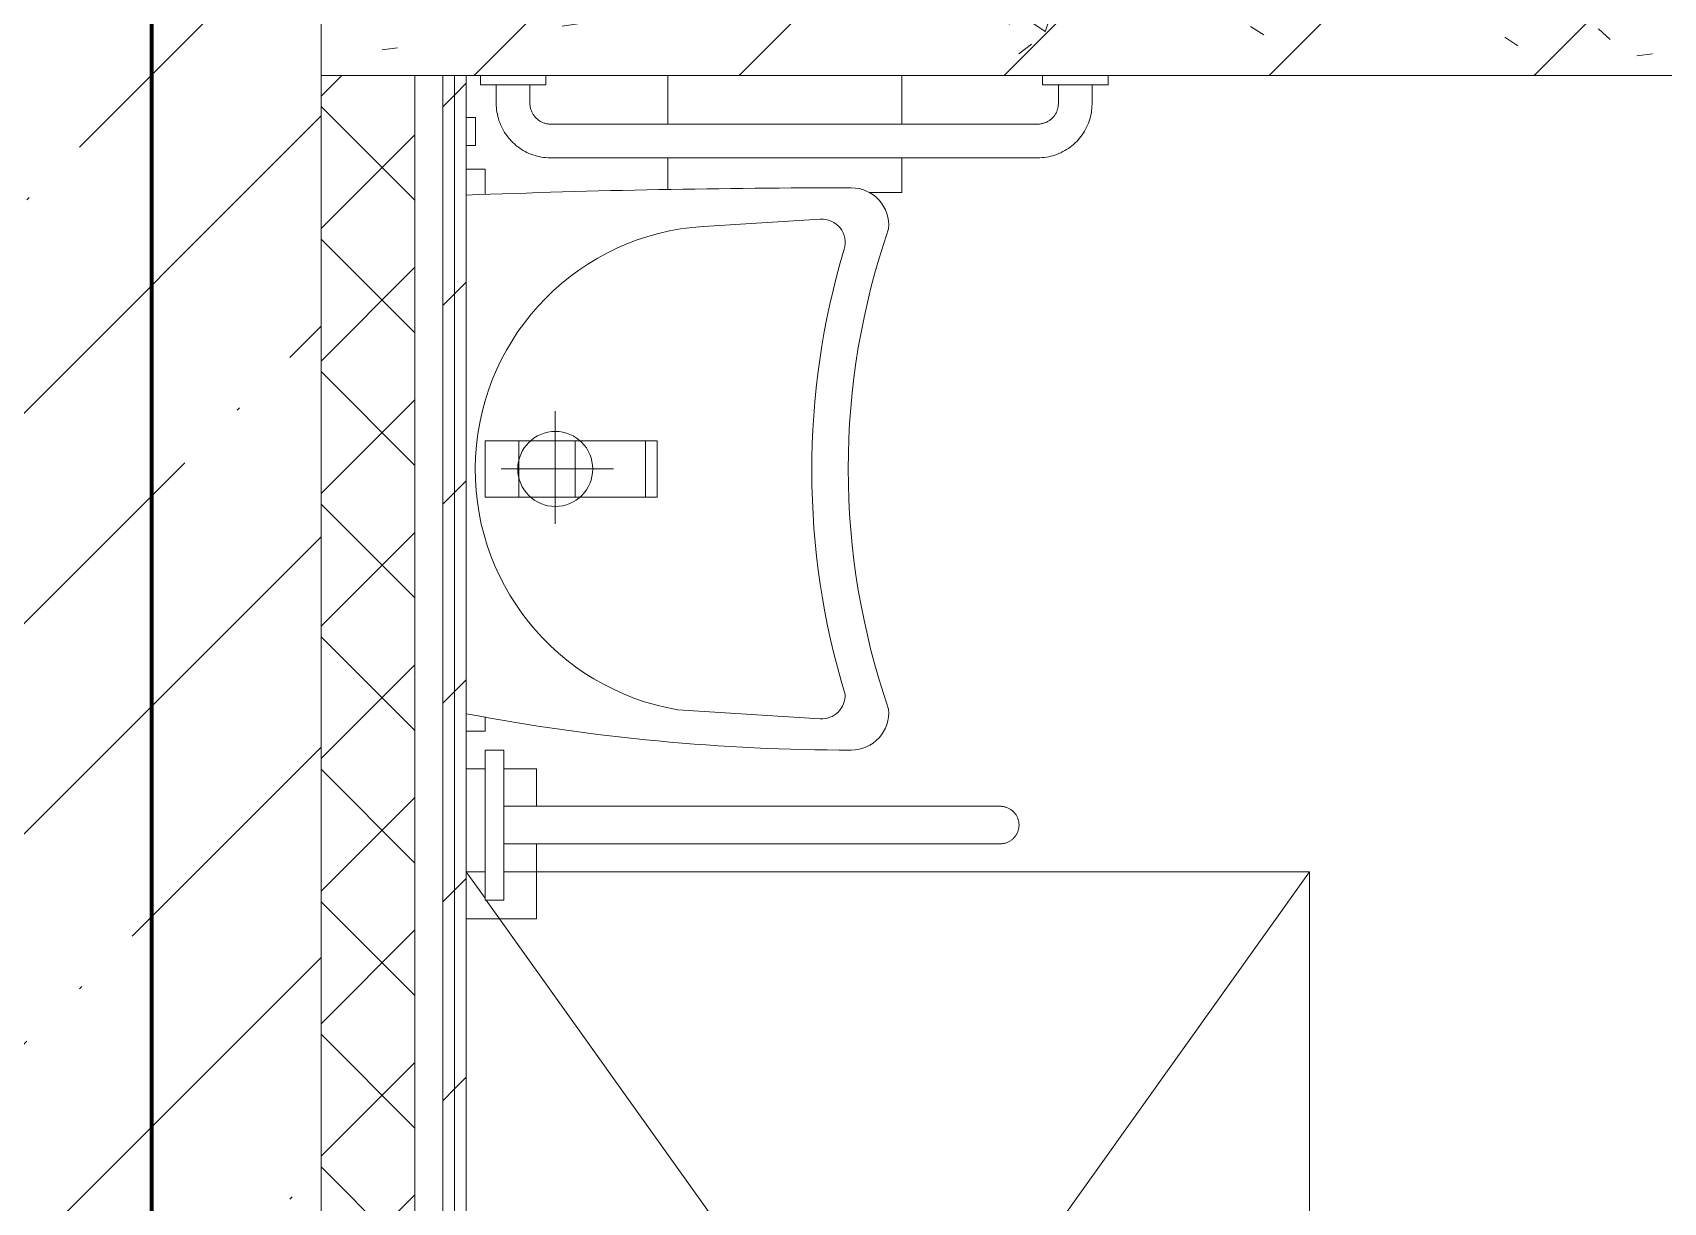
# Model space of a CAD drawing. Header units: millimetres. Extents: x -515342 to 330399, y -224905 to 507333.
# Drawn here: x -318679 to -316938, y 133861 to 135109 of the extents above; entities that cross this region are included whole.
import ezdxf

# ---------------------------------------------------------------- set-up
doc = ezdxf.new("R2010")
doc.units = ezdxf.units.MM
for name, color, linetype, lineweight in [('Оборудование', 7, 'Continuous', 0), ('Ответы', 4, 'Continuous', 0), ('Сантехника', 7, 'Continuous', 0), ('Стены внутренние', 7, 'Continuous', 0), ('Стены наружные', 7, 'Continuous', 0), ('Стены несущие', 7, 'Continuous', 0), ('Стены отделка', 7, 'Continuous', 0), ('Стены перегородки', 7, 'Continuous', 0), ('Стены штриховка', 7, 'Continuous', 0)]:
    doc.layers.add(name, color=color, linetype=linetype, lineweight=lineweight)
pattern_1 = [(45, (-374025.76, 123368.6), (-106.066, 106.066), [])]

# ---------------------------------------------------------------- blocks, each defined once
blk = doc.blocks.new('Опорный поручень - Опорный поручень для раковины-V17-О_АР_П_2__3_400_План 2 этажа')
at = {"layer": 'Оборудование'}
for p, q in [((55830, 10815), (55830, 10975)), ((55850, 10975), (55830, 10975)), ((55850, 10975), (55850, 10815)), ((56290, 10915), (55850, 10915)), ((55850, 10875), (56290, 10875)), ((55830, 10815), (55850, 10815))]:
    blk.add_line(p, q, dxfattribs=at)
at = {"layer": 'Оборудование', "flags": 128}
for points in [[(56290, 10915), (56293.6, 10915), (56297.2, 10915), (56300.8, 10915), (56304.3, 10915), (56307.9, 10915), (56311.4, 10915), (56314.9, 10915), (56318.3, 10915), (56321.7, 10915), (56325, 10915), (56328.3, 10915), (56331.6, 10915), (56334.7, 10915), (56337.8, 10915), (56340.8, 10915), (56343.7, 10915), (56346.6, 10915), (56349.3, 10915), (56352, 10915), (56354.6, 10915), (56357, 10915), (56359.4, 10915), (56361.6, 10915), (56363.7, 10915), (56365.7, 10915), (56367.6, 10915), (56369.4, 10915), (56371, 10915), (56372.5, 10915), (56373.9, 10915), (56375.1, 10915), (56376.2, 10915), (56377.2, 10915), (56378, 10915), (56378.7, 10915), (56379.2, 10915), (56379.6, 10915), (56379.9, 10915), (56380, 10915), (56380, 10915)], [(56380, 10915), (56379.9, 10915), (56379.7, 10915), (56379.4, 10915), (56378.9, 10915), (56378.2, 10915), (56377.4, 10915), (56376.5, 10915), (56375.4, 10915), (56374.2, 10915), (56372.9, 10915), (56371.4, 10915), (56369.8, 10915), (56368.1, 10915), (56366.3, 10915), (56364.3, 10915), (56362.2, 10915), (56360, 10915), (56357.7, 10915), (56355.2, 10915), (56352.7, 10915), (56350.1, 10915), (56347.3, 10915), (56344.5, 10915), (56341.6, 10915), (56338.6, 10915), (56335.6, 10915), (56332.4, 10915), (56329.2, 10915), (56325.9, 10915), (56322.6, 10915), (56319.2, 10915), (56315.8, 10915), (56312.3, 10915), (56308.8, 10915), (56305.3, 10915), (56301.7, 10915), (56298.2, 10915), (56294.6, 10915), (56291, 10915), (56290, 10915)], [(56380, 10915), (56380.8, 10915), (56381.6, 10914.9), (56382.4, 10914.9), (56383.2, 10914.7), (56384, 10914.6), (56384.8, 10914.4), (56385.5, 10914.2), (56386.3, 10914), (56387, 10913.7), (56387.8, 10913.4), (56388.5, 10913.1), (56389.2, 10912.7), (56389.9, 10912.4), (56390.6, 10911.9), (56391.3, 10911.5), (56391.9, 10911), (56392.6, 10910.6), (56393.2, 10910), (56393.8, 10909.5), (56394.3, 10908.9), (56394.9, 10908.3), (56395.4, 10907.7), (56395.9, 10907.1), (56396.4, 10906.5), (56396.8, 10905.8), (56397.2, 10905.1), (56397.6, 10904.4), (56398, 10903.7), (56398.3, 10903), (56398.6, 10902.2), (56398.9, 10901.5), (56399.2, 10900.7), (56399.4, 10900), (56399.6, 10899.2), (56399.7, 10898.4), (56399.8, 10897.6), (56399.9, 10896.8), (56400, 10896), (56400, 10895.2), (56400, 10895)], [(56400, 10895), (56400, 10894.2), (56399.9, 10893.4), (56399.9, 10892.6), (56399.7, 10891.8), (56399.6, 10891), (56399.4, 10890.2), (56399.2, 10889.5), (56399, 10888.7), (56398.7, 10888), (56398.4, 10887.2), (56398.1, 10886.5), (56397.7, 10885.8), (56397.4, 10885.1), (56396.9, 10884.4), (56396.5, 10883.7), (56396, 10883.1), (56395.6, 10882.4), (56395, 10881.8), (56394.5, 10881.2), (56393.9, 10880.7), (56393.3, 10880.1), (56392.7, 10879.6), (56392.1, 10879.1), (56391.5, 10878.6), (56390.8, 10878.2), (56390.1, 10877.8), (56389.4, 10877.4), (56388.7, 10877), (56388, 10876.7), (56387.2, 10876.4), (56386.5, 10876.1), (56385.7, 10875.8), (56385, 10875.6), (56384.2, 10875.4), (56383.4, 10875.3), (56382.6, 10875.2), (56381.8, 10875.1), (56381, 10875), (56380.2, 10875), (56380, 10875)], [(56290, 10875), (56293.6, 10875), (56297.2, 10875), (56300.8, 10875), (56304.3, 10875), (56307.9, 10875), (56311.4, 10875), (56314.9, 10875), (56318.3, 10875), (56321.7, 10875), (56325, 10875), (56328.3, 10875), (56331.6, 10875), (56334.7, 10875), (56337.8, 10875), (56340.8, 10875), (56343.7, 10875), (56346.6, 10875), (56349.3, 10875), (56352, 10875), (56354.6, 10875), (56357, 10875), (56359.4, 10875), (56361.6, 10875), (56363.7, 10875), (56365.7, 10875), (56367.6, 10875), (56369.4, 10875), (56371, 10875), (56372.5, 10875), (56373.9, 10875), (56375.1, 10875), (56376.2, 10875), (56377.2, 10875), (56378, 10875), (56378.7, 10875), (56379.2, 10875), (56379.6, 10875), (56379.9, 10875), (56380, 10875), (56380, 10875)], [(56380, 10875), (56379.9, 10875), (56379.7, 10875), (56379.4, 10875), (56378.9, 10875), (56378.2, 10875), (56377.4, 10875), (56376.5, 10875), (56375.4, 10875), (56374.2, 10875), (56372.9, 10875), (56371.4, 10875), (56369.8, 10875), (56368.1, 10875), (56366.3, 10875), (56364.3, 10875), (56362.2, 10875), (56360, 10875), (56357.7, 10875), (56355.2, 10875), (56352.7, 10875), (56350.1, 10875), (56347.3, 10875), (56344.5, 10875), (56341.6, 10875), (56338.6, 10875), (56335.6, 10875), (56332.4, 10875), (56329.2, 10875), (56325.9, 10875), (56322.6, 10875), (56319.2, 10875), (56315.8, 10875), (56312.3, 10875), (56308.8, 10875), (56305.3, 10875), (56301.7, 10875), (56298.2, 10875), (56294.6, 10875), (56291, 10875), (56290, 10875)]]:
    blk.add_lwpolyline(points, dxfattribs=at)
blk = doc.blocks.new('2D_Трап_1200хх900 - АР_Сантехнические приборы_Трап-10140339-О_АР_П_2__3_400_План 2 этажа')
at = {"layer": 'Сантехника'}
for p, q in [((-75, 75), (-600, 450)), ((572, 430), (600, 450)), ((600, 450), (600, 430)), ((75, 75), (570, 428.6)), ((600, 410), (600, -450)), ((-75, 75), (75, 75)), ((-75, -75), (-75, 75)), ((75, 75), (75, -75)), ((-75, -75), (-544, -410)), ((75, -75), (-75, -75)), ((75, -75), (600, -450)), ((600, -450), (218.5, -450))]:
    blk.add_line(p, q, dxfattribs=at)
blk = doc.blocks.new('Раковина для МГН 600х450 - Раковина для МГН 600х450-10140932-О_АР_П_2__3_400_План 2 этажа')
at = {"layer": 'Сантехника'}
for p, q in [((-258.8, 253.2), (-266.6, 377.9)), ((266.6, 377.9), (257, 225.9)), ((-30, 191.2), (-30, 203.7)), ((30, 203.7), (-30, 203.7)), ((30, 203.7), (30, 191.2)), ((-30, 116.2), (-30, 191.2)), ((30, 191.2), (-30, 191.2)), ((30, 191.2), (30, 116.2)), ((0, 37.3), (0, 157.3)), ((-30, 56.2), (-30, 116.2)), ((30, 116.2), (-30, 116.2)), ((30, 116.2), (30, 56.2)), ((-61.5, 95), (58.5, 95)), ((-30, 20), (-30, 56.2)), ((30, 56.2), (-30, 56.2)), ((30, 56.2), (30, 20)), ((30, 20), (-30, 20))]:
    blk.add_line(p, q, dxfattribs=at)
blk.add_circle((0, 95), 40, dxfattribs=at)
for centre, radius, start, end in [((-260, 411), 40, 84.6341, 180), ((0, 1190.1), 782.4, 250.8821, 289.1179), ((260, 411), 40, 360, 95.3659), ((10581.6, 411), 10881.6, 180, 182.16475), ((-241.6, 379.4), 25, 73.3148, 183.5941), ((1.4, 1190.1), 821.3, 253.3148, 286.9337), ((241.6, 379.4), 25, 356.4059, 92.4122), ((-1895.6, 411), 2195.6, 349.2104, 360), ((0.7, 269.5), 260, 183.5941, 350.3344)]:
    blk.add_arc(centre, radius, start, end, dxfattribs=at)
blk = doc.blocks.new('МГН_Санузел_Поручень горизонтальный - АР_Сантехнические приборы_МГН_Поручень горизонтальный-3156318-О_АР_П_2__3_400_План 2 этажа')
at = {"layer": 'Сантехника'}
for p, q in [((-595.8, 88), (-1115.8, 88)), ((-1115.8, 52), (-595.8, 52)), ((-1173.8, 30), (-1173.8, 10)), ((-1137.8, 10), (-1137.8, 30)), ((-573.8, 30), (-573.8, 10)), ((-537.8, 10), (-537.8, 30)), ((-1190.8, 10), (-1190.8, 0)), ((-1190.8, 10), (-1155.8, 10)), ((-1155.8, 10), (-1120.8, 10)), ((-1120.8, 0), (-1120.8, 10)), ((-590.8, 10), (-590.8, 0)), ((-590.8, 10), (-555.8, 10)), ((-555.8, 10), (-520.8, 10)), ((-520.8, 0), (-520.8, 10))]:
    blk.add_line(p, q, dxfattribs=at)
at = {"layer": 'Сантехника', "flags": 128}
for points in [[(-1115.8, 88), (-1118.1, 88), (-1120.4, 87.8), (-1122.7, 87.6), (-1125, 87.3), (-1127.3, 86.8), (-1129.6, 86.3), (-1131.8, 85.7), (-1134, 85.1), (-1136.2, 84.3), (-1138.4, 83.4), (-1140.5, 82.5), (-1142.6, 81.4), (-1144.6, 80.3), (-1146.6, 79.1), (-1148.5, 77.9), (-1150.4, 76.5), (-1152.3, 75.1), (-1154, 73.6), (-1155.8, 72), (-1157.4, 70.4), (-1159, 68.7), (-1160.5, 67), (-1161.9, 65.1), (-1163.3, 63.3), (-1164.6, 61.3), (-1165.8, 59.4), (-1166.9, 57.3), (-1168, 55.3), (-1169, 53.2), (-1169.9, 51), (-1170.7, 48.8), (-1171.4, 46.6), (-1172, 44.4), (-1172.5, 42.1), (-1173, 39.9), (-1173.3, 37.6), (-1173.6, 35.3), (-1173.7, 32.9), (-1173.8, 30.6), (-1173.8, 30)], [(-537.8, 30), (-537.8, 32.3), (-538, 34.6), (-538.2, 36.9), (-538.5, 39.2), (-539, 41.5), (-539.5, 43.8), (-540.1, 46), (-540.7, 48.2), (-541.5, 50.4), (-542.4, 52.6), (-543.3, 54.7), (-544.3, 56.8), (-545.5, 58.8), (-546.7, 60.8), (-547.9, 62.7), (-549.3, 64.6), (-550.7, 66.5), (-552.2, 68.2), (-553.8, 70), (-555.4, 71.6), (-557.1, 73.2), (-558.8, 74.7), (-560.7, 76.1), (-562.5, 77.5), (-564.5, 78.8), (-566.4, 80), (-568.5, 81.2), (-570.5, 82.2), (-572.6, 83.2), (-574.8, 84.1), (-577, 84.9), (-579.2, 85.6), (-581.4, 86.2), (-583.7, 86.7), (-585.9, 87.2), (-588.2, 87.5), (-590.5, 87.8), (-592.9, 87.9), (-595.2, 88), (-595.8, 88)], [(-1137.8, 30), (-1137.8, 30.9), (-1137.7, 31.8), (-1137.6, 32.6), (-1137.5, 33.5), (-1137.4, 34.4), (-1137.2, 35.2), (-1136.9, 36.1), (-1136.7, 36.9), (-1136.4, 37.8), (-1136.1, 38.6), (-1135.7, 39.4), (-1135.3, 40.2), (-1134.9, 40.9), (-1134.4, 41.7), (-1134, 42.4), (-1133.4, 43.1), (-1132.9, 43.8), (-1132.3, 44.5), (-1131.7, 45.2), (-1131.1, 45.8), (-1130.5, 46.4), (-1129.8, 47), (-1129.1, 47.5), (-1128.4, 48), (-1127.7, 48.5), (-1126.9, 49), (-1126.2, 49.4), (-1125.4, 49.8), (-1124.6, 50.2), (-1123.8, 50.5), (-1122.9, 50.8), (-1122.1, 51.1), (-1121.3, 51.3), (-1120.4, 51.5), (-1119.5, 51.7), (-1118.7, 51.8), (-1117.8, 51.9), (-1116.9, 52), (-1116, 52), (-1115.8, 52)], [(-595.8, 52), (-594.9, 52), (-594, 51.9), (-593.2, 51.8), (-592.3, 51.7), (-591.4, 51.6), (-590.6, 51.4), (-589.7, 51.1), (-588.9, 50.9), (-588, 50.6), (-587.2, 50.3), (-586.4, 49.9), (-585.6, 49.5), (-584.9, 49.1), (-584.1, 48.6), (-583.4, 48.2), (-582.7, 47.6), (-582, 47.1), (-581.3, 46.5), (-580.6, 45.9), (-580, 45.3), (-579.4, 44.7), (-578.8, 44), (-578.3, 43.3), (-577.8, 42.6), (-577.3, 41.9), (-576.8, 41.1), (-576.4, 40.4), (-576, 39.6), (-575.6, 38.8), (-575.3, 38), (-575, 37.1), (-574.7, 36.3), (-574.5, 35.5), (-574.3, 34.6), (-574.1, 33.7), (-574, 32.9), (-573.9, 32), (-573.8, 31.1), (-573.8, 30.2), (-573.8, 30)]]:
    blk.add_lwpolyline(points, dxfattribs=at)
blk = doc.blocks.new('2D_МГН_Санузел_Аксессуары - АР_Сантехнические приборы_Зеркало поворотное-10688763-О_АР_П_2__3_400_План 2 этажа')
at = {"layer": 'Сантехника'}
for p, q in [((-409.1, 27.5), (-409.1, 47.5)), ((-409.1, 47.5), (-381.9, 47.5)), ((175.3, 47.5), (190.9, 47.5)), ((190.9, 47.5), (190.9, 27.5))]:
    blk.add_line(p, q, dxfattribs=at)
blk = doc.blocks.new('2D_МГН_Санузел_Аксессуары - АР_Сантехнические приборы_Бесконтактная сушилка для рук-V134-О_АР_П_2__3_400_План 2 этажа')
at = {"layer": 'Сантехника'}
for p, q in [((-234.1, 200), (-234.1, 162.8)), ((-199.2, 200), (-234.1, 200)), ((15.9, 163), (15.9, 196.9)), ((-234.1, 127), (-234.1, 75)), ((15.9, 75), (15.9, 127.1))]:
    blk.add_line(p, q, dxfattribs=at)
blk = doc.blocks.new('2D_МГН_Санузел_Аксессуары - АР_Сантехнические приборы_Бесконтактный сенсорный дозатор для мыла-10688764-О_АР_П_2__3_400_План 2 этажа')
at = {"layer": 'Сантехника'}
for p, q in [((-189.1, 67.5), (-189.1, 102.5)), ((-189.1, 102.5), (-149, 102.5)), ((-109.1, 102.5), (-29.1, 102.5)), ((-29.1, 102.5), (-29.1, 27.5)), ((-189.1, 27.5), (-189.1, 47.5))]:
    blk.add_line(p, q, dxfattribs=at)
blk = doc.blocks.new('2D_МГН_Санузел_Аксессуары - АР_Сантехнические приборы_Комплект 3-10688762-О_АР_П_2__3_400_План 2 этажа')
at = {"layer": 'Сантехника'}
for p, q in [((-124.1, 27.5), (-124.1, 37.5)), ((-124.1, 37.5), (-94.1, 37.5)), ((-94.1, 37.5), (-94.1, 27.5))]:
    blk.add_line(p, q, dxfattribs=at)

msp = doc.modelspace()

# ---------------------------------------------------------------- hatches: boundary and pattern name
at = {"layer": 'Стены внутренние'}
h = msp.add_hatch(dxfattribs=at)
h.set_pattern_fill('FP_1', color=256, style=0, pattern_type=2)
h.set_pattern_definition([(45, (-374025.76, 123368.6), (-224.5064, 224.5064), []), (45, (-373801.25, 123368.6), (-224.5064, 224.5064), [396.875, -79.375, 3.353, -76.022])])
h.paths.add_polyline_path([(-318489.2098, 132373.6058), (-318370.759, 132373.6058), (-318370.759, 136378.6058), (-318760.759, 136378.6058), (-318760.759, 132373.6058)])
h = msp.add_hatch(dxfattribs=at)
h.set_pattern_fill('FP_2', color=256, style=0, pattern_type=2)
h.set_pattern_definition([(45, (-374025.76, 123368.6), (-141.42136, 141.42136), [])])
h.paths.add_polyline_path([(-318162.0485, 135063.6058), (-315465.759, 135063.6058), (-315465.759, 135213.6058), (-318370.759, 135213.6058), (-318370.759, 135063.6058), (-318215.759, 135063.6058)])
h = msp.add_hatch(dxfattribs=at)
h.set_pattern_fill('FP_3', color=256, style=0, pattern_type=2)
h.set_pattern_definition([(50, (-374025.76, 123368.6), (364.368, -31.8783), [38.1, -419.1]), (355, (-374025.76, 123368.6), (-70.4859, 382.1133), [30.48, -335.28]), (100.451, (-373995.4, 123365.95), (293.885, 350.2334), [32.38, -356.18]), (46.184, (-374025.76, 123470.2), (542.1585, -84.0858), [57.15, -628.65]), (96.636, (-373980.6, 123463.2), (474.805, 494.8554), [48.57, -534.27]), (351.184, (-374025.76, 123470.2), (474.81, 494.85), [45.72, -502.92]), (21, (-373974.96, 123444.8), (303.2285, -204.5305), [38.1, -419.1]), (326, (-373974.96, 123444.8), (123.604, 368.376), [30.48, -335.28]), (71.451, (-373949.7, 123427.76), (426.8341, 163.8427), [32.38, -356.18]), (37.5, (-374025.76, 123368.6), (6.17665, 169.11015), [16.764, -314.452, 16.764, -323.596, -336.55]), (37.5, (-374025.76, 123368.6), (6.17665, 169.11015), [-671.576, 16.764, -319.786]), (7.5, (-374025.76, 123368.6), (133.6389, 200.3615), [16.764, -177.292, 16.764, -306.832, -128.27]), (7.5, (-374025.76, 123368.6), (133.6389, 200.3615), [-517.652, 16.764, -111.506]), (327.5, (-374139.04, 123368.6), (271.18182, -11.45836), [16.764, -110.236, 16.764, -379.476, -525.78]), (327.5, (-374139.04, 123368.6), (271.18182, -11.45836), [-523.24, 16.764, -509.016]), (317.5, (-374189.84, 123368.6), (296.2585, 50.8528), [16.764, -148.336, 16.764, -246.38, -373.38]), (317.5, (-374189.84, 123368.6), (296.2585, 50.8528), [-428.244, 16.764, -356.616])])
h.paths.add_polyline_path([(-318162.0485, 135063.6058), (-315465.759, 135063.6058), (-315465.759, 135213.6058), (-318370.759, 135213.6058), (-318370.759, 135063.6058), (-318215.759, 135063.6058)])
h = msp.add_hatch(dxfattribs=at)
h.set_pattern_fill('FP_6', color=256, style=0, pattern_type=2)
h.set_pattern_definition(pattern_1)
h.paths.add_polyline_path([(-318240.759, 132763.6058), (-318228.259, 132763.6058), (-318228.259, 135063.6058), (-318240.759, 135063.6058), (-318240.759, 132823.5203)])
h = msp.add_hatch(dxfattribs=at)
h.set_pattern_fill('FP_6', color=256, style=0, pattern_type=2)
h.set_pattern_definition(pattern_1)
h.paths.add_polyline_path([(-318228.259, 132763.6058), (-318215.759, 132763.6058), (-318215.759, 135063.6058), (-318228.259, 135063.6058), (-318228.259, 132823.5203)])
at = {"layer": 'Стены наружные'}
h = msp.add_hatch(dxfattribs=at)
h.set_pattern_fill('FP_4', color=256, style=0, pattern_type=2)
h.set_pattern_definition([(45, (-374025.76, 123368.61), (-70.71068, 70.71068), []), (135, (-374025.76, 123368.61), (-70.71068, -70.71068), [])])
h.paths.add_polyline_path([(-318270.759, 132763.6058), (-318271.1038, 135063.6058), (-318370.759, 135063.6058), (-318370.759, 132763.6058)])

# ---------------------------------------------------------------- linework, layer by layer
at = {"layer": 'Ответы', "lineweight": 90}
msp.add_lwpolyline([(-321396.6874, 140546.7072), (-321396.6874, 136590.807), (-318551.72, 136590.807), (-318551.72, 132575.1551), (-317727.0005, 132575.1551), (-317727.0005, 124824.6425)], dxfattribs=at)
at = {"layer": 'Стены несущие'}
msp.add_line((-318370.759, 132763.6058), (-318370.759, 135063.6058), dxfattribs=at)
at = {"layer": 'Стены отделка'}
for p, q in [((-318270.759, 132763.6058), (-318270.759, 135063.6058)), ((-318215.759, 132763.6058), (-318215.759, 135063.6058))]:
    msp.add_line(p, q, dxfattribs=at)
at = {"layer": 'Стены перегородки'}
msp.add_line((-318370.759, 135063.6058), (-315465.759, 135063.6058), dxfattribs=at)
at = {"layer": 'Стены штриховка'}
for p, q in [((-318370.759, 135213.6058), (-318370.759, 135063.6058)), ((-318240.759, 132763.6058), (-318240.759, 135063.6058)), ((-318228.259, 132763.6058), (-318228.259, 135063.6058))]:
    msp.add_line(p, q, dxfattribs=at)

# ---------------------------------------------------------------- block references
at = {"layer": 'Оборудование'}
msp.add_blockref('Опорный поручень - Опорный поручень для раковины-V17-О_АР_П_2__3_400_План 2 этажа', (-374025.759, 123368.6058), dxfattribs=at)
at = {"layer": 'Сантехника'}
for name, p, rotation in [('МГН_Санузел_Поручень горизонтальный - АР_Сантехнические приборы_МГН_Поручень горизонтальный-3156318-О_АР_П_2__3_400_План 2 этажа', (-318721.5547, 135063.6058), 180), ('2D_МГН_Санузел_Аксессуары - АР_Сантехнические приборы_Бесконтактная сушилка для рук-V134-О_АР_П_2__3_400_План 2 этажа', (-317984.8336, 135138.6058), 180), ('2D_МГН_Санузел_Аксессуары - АР_Сантехнические приборы_Комплект 3-10688762-О_АР_П_2__3_400_План 2 этажа', (-318243.259, 134894.5312), 269.9999999999999), ('2D_МГН_Санузел_Аксессуары - АР_Сантехнические приборы_Зеркало поворотное-10688763-О_АР_П_2__3_400_План 2 этажа', (-318243.259, 134554.5312), 269.9999999999999), ('Раковина для МГН 600х450 - Раковина для МГН 600х450-10140932-О_АР_П_2__3_400_План 2 этажа', (-318215.759, 134643.6058), 269.9999999999996), ('2D_МГН_Санузел_Аксессуары - АР_Сантехнические приборы_Бесконтактный сенсорный дозатор для мыла-10688764-О_АР_П_2__3_400_План 2 этажа', (-318243.259, 134134.5312), 269.9999999999999), ('2D_Трап_1200хх900 - АР_Сантехнические приборы_Трап-10140339-О_АР_П_2__3_400_План 2 этажа', (-317765.759, 133613.6058), 89.99999999999812)]:
    msp.add_blockref(name, p, dxfattribs=dict(at, rotation=rotation))

doc.saveas('drawing.dxf')
